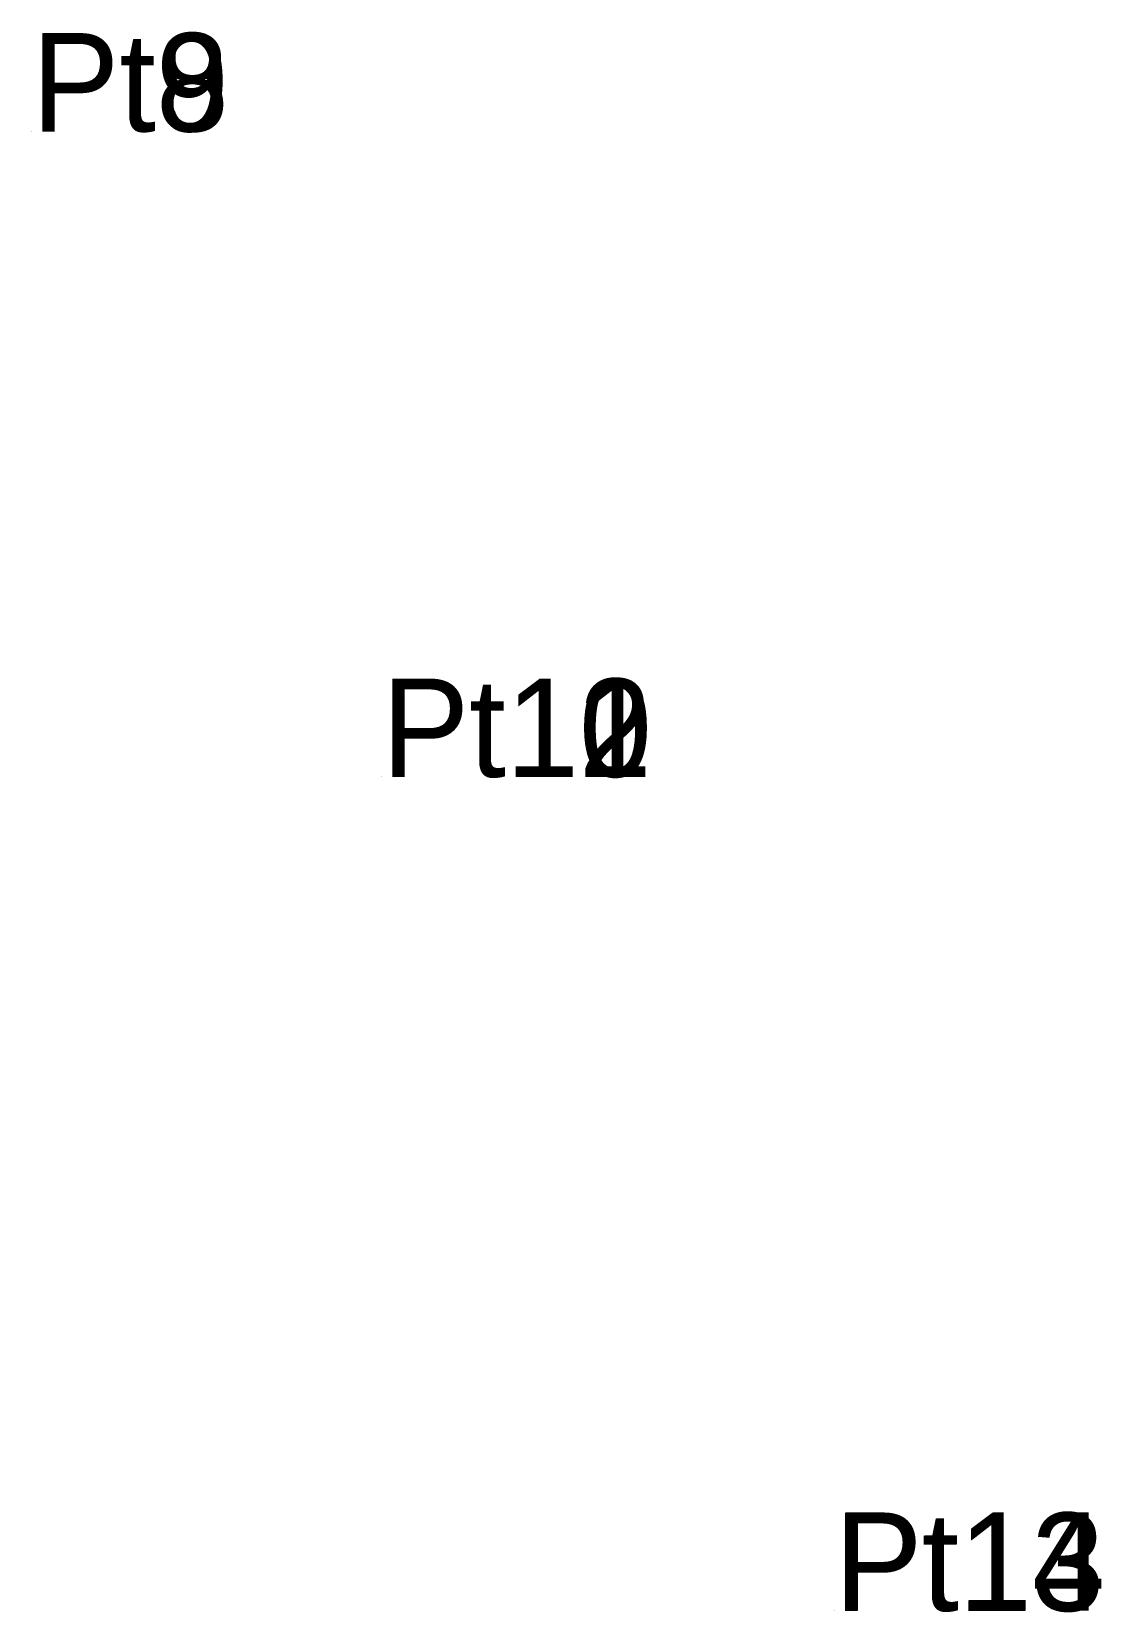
# Model space of a CAD drawing. Extents: x 550498 to 552544, y 1838050 to 1838232.
# Drawn here: x 550498.36 to 550517.95, y 1838202.62 to 1838231.56 of the extents above.
import ezdxf

# ---------------------------------------------------------------- set-up
doc = ezdxf.new("R2010")
doc.units = 0
doc.layers.add('Level 12', color=7, linetype='Continuous')
doc.layers.add('Level 7', color=7, linetype='Continuous')

msp = doc.modelspace()

# ---------------------------------------------------------------- linework, layer by layer
at = {"layer": 'Level 7'}
for p, q in [((550498.356, 1838229.733), (550498.356, 1838229.733)), ((550498.358, 1838229.736), (550498.358, 1838229.736)), ((550504.764, 1838217.914), (550504.764, 1838217.914)), ((550504.765, 1838217.914), (550504.765, 1838217.914)), ((550504.767, 1838217.915), (550504.767, 1838217.915)), ((550513.054, 1838202.642), (550513.054, 1838202.642)), ((550513.067, 1838202.646), (550513.067, 1838202.646))]:
    msp.add_line(p, q, dxfattribs=at)

# ---------------------------------------------------------------- texts
at = {"layer": 'Level 12'}
for s, p in [('Pt9', (550498.356, 1838229.733)), ('Pt8', (550498.358, 1838229.736)), ('Pt12', (550504.765, 1838217.914)), ('Pt10', (550504.767, 1838217.915)), ('Pt11', (550504.764, 1838217.914)), ('Pt13', (550513.054, 1838202.642)), ('Pt14', (550513.067, 1838202.646))]:
    msp.add_text(s, height=1.8, dxfattribs=at).set_placement(p)

doc.saveas('drawing.dxf')
